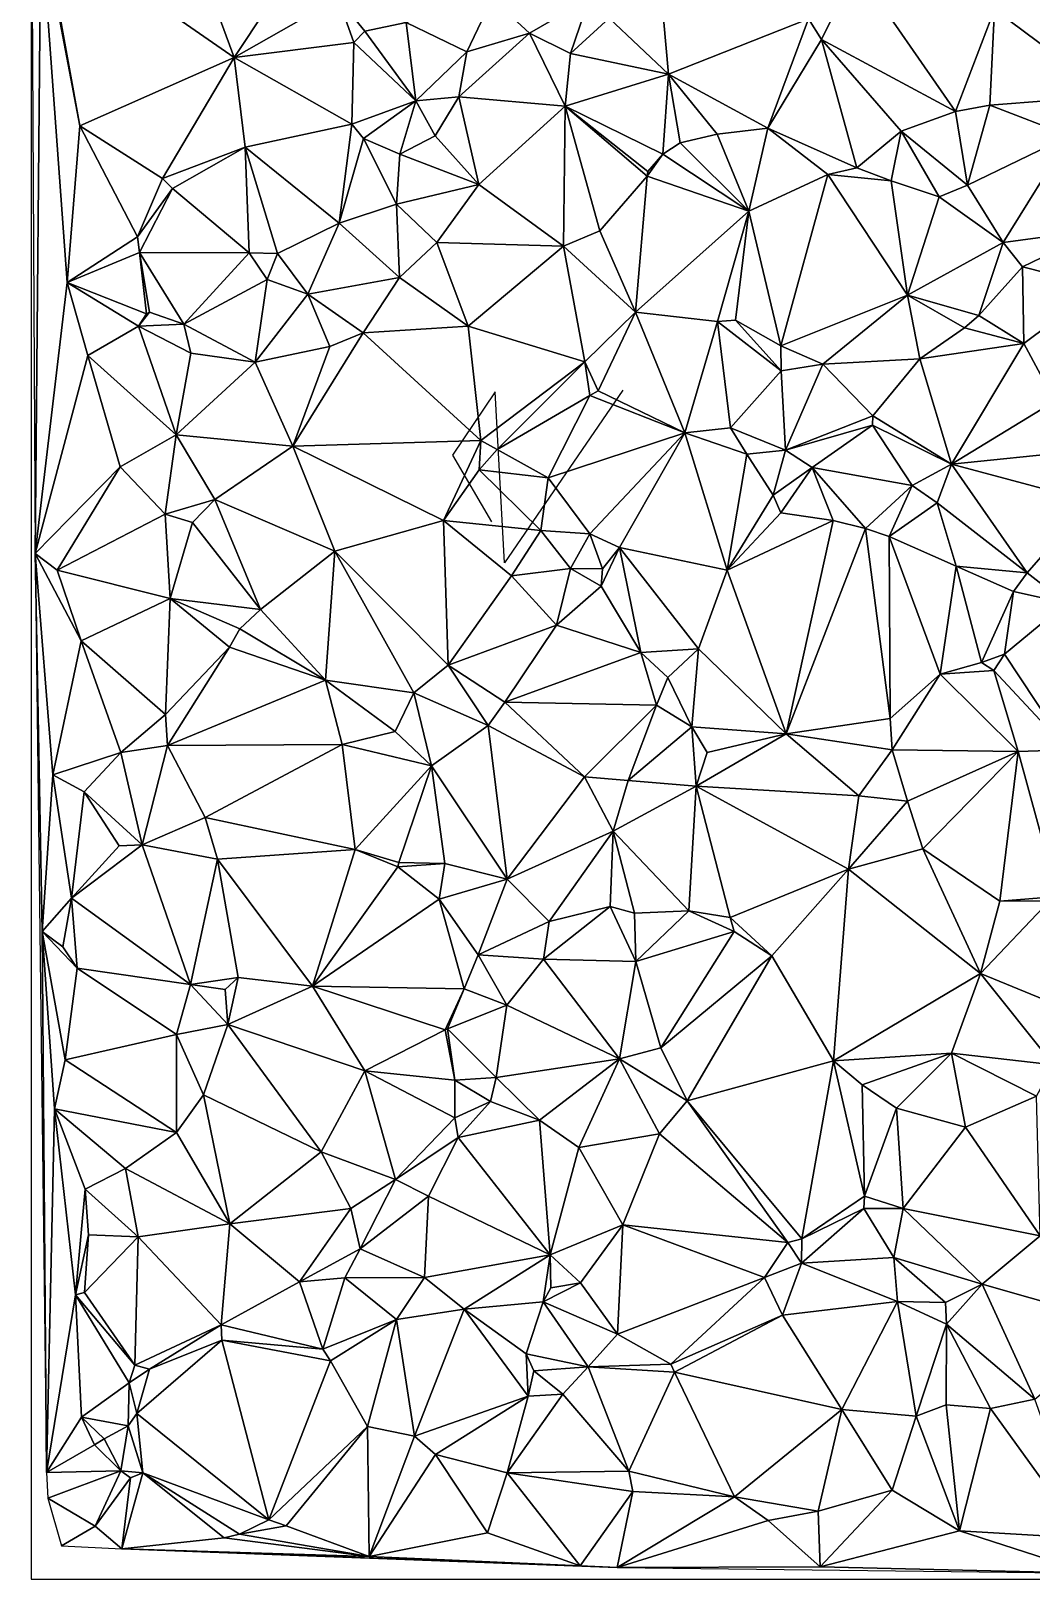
# Model space of a CAD drawing. Header units: metres. Extents: x -15 to 15.3, y -15 to 15.
# Drawn here: x -14.98 to -5.67, y -15 to -0.58 of the extents above; entities that cross this region are included whole.
import ezdxf

# ---------------------------------------------------------------- set-up
doc = ezdxf.new("R2010")
doc.units = ezdxf.units.M
for name, color, linetype in [('CRACKS', 1, 'Continuous'), ('STREET_MESH', 7, 'Continuous'), ('WATER_LINE', 5, 'Continuous')]:
    doc.layers.add(name, color=color, linetype=linetype)

msp = doc.modelspace()

# ---------------------------------------------------------------- linework, layer by layer
at = {"layer": 'CRACKS'}
msp.add_polyline3d([(-9.468, -3.928, 0.1), (-10.571, -5.536, 0.1), (-10.656, -3.943, 0.1), (-11.055, -4.533, 0.1), (-10.692, -5.153, 0.1)], dxfattribs=at)
at = {"layer": 'STREET_MESH'}
for points in [[(-14.887, 0.445), (-14.972, 0.878), (-14.938, -5.45)], [(-13.088, -0.831), (-13.612, 0.595), (-14.863, 0.402)], [(-12.479, 0.089), (-13.612, 0.595), (-13.088, -0.831)], [(-14.642, -2.924), (-14.887, 0.445), (-14.938, -5.45)], [(-14.887, 0.445), (-14.523, -1.467), (-14.863, 0.402)], [(-14.887, 0.445), (-14.642, -2.924), (-14.523, -1.467)], [(-14.523, -1.467), (-13.088, -0.831), (-14.863, 0.402)], [(-12.117, -0.277), (-12.479, 0.089), (-13.088, -0.831)], [(-9.137, 0.055), (-9.595, -0.463), (-9.043, -0.986)], [(-9.137, 0.055), (-9.043, -0.986), (-7.741, -0.471)], [(-4.912, 0.061), (-6.009, -0.382), (-4.928, -1.186)], [(-7.619, -0.663), (-7.293, -0.002), (-7.741, -0.471)], [(-7.619, -0.663), (-6.371, -1.334), (-7.293, -0.002)], [(-6.371, -1.334), (-6.009, -0.382), (-7.293, -0.002)], [(-11.974, -0.691), (-12.117, -0.277), (-13.088, -0.831)], [(-12.117, -0.277), (-11.871, -0.583), (-11.485, -0.505)], [(-11.974, -0.691), (-11.871, -0.583), (-12.117, -0.277)], [(-10.921, -0.776), (-10.684, -0.281), (-11.485, -0.505)], [(-10.684, -0.281), (-10.921, -0.776), (-10.337, -0.602)], [(-9.783, -0.28), (-10.684, -0.281), (-10.337, -0.602)], [(-9.955, -0.791), (-9.783, -0.28), (-10.337, -0.602)], [(-9.595, -0.463), (-9.783, -0.28), (-9.955, -0.791)], [(-6.009, -0.382), (-6.371, -1.334), (-6.051, -1.274)], [(-6.009, -0.382), (-6.051, -1.274), (-4.928, -1.186)], [(-11.871, -0.583), (-11.396, -1.233), (-11.485, -0.505)], [(-11.396, -1.233), (-10.921, -0.776), (-11.485, -0.505)], [(-9.043, -0.986), (-9.595, -0.463), (-9.955, -0.791)], [(-9.043, -0.986), (-8.118, -1.487), (-7.741, -0.471)], [(-8.118, -1.487), (-7.619, -0.663), (-7.741, -0.471)], [(-11.99, -1.449), (-11.974, -0.691), (-13.088, -0.831)], [(-11.99, -1.449), (-11.396, -1.233), (-11.974, -0.691)], [(-11.396, -1.233), (-11.871, -0.583), (-11.974, -0.691)], [(-10.337, -0.602), (-10.921, -0.776), (-10.995, -1.195)], [(-10.004, -1.282), (-10.337, -0.602), (-10.995, -1.195)], [(-10.004, -1.282), (-9.955, -0.791), (-10.337, -0.602)], [(-7.619, -0.663), (-8.118, -1.487), (-7.291, -1.856)], [(-6.878, -1.515), (-7.619, -0.663), (-7.291, -1.856)], [(-6.371, -1.334), (-7.619, -0.663), (-6.878, -1.515)], [(-13.088, -0.831), (-14.523, -1.467), (-13.755, -1.957)], [(-12.983, -1.664), (-13.088, -0.831), (-13.755, -1.957)], [(-12.983, -1.664), (-11.99, -1.449), (-13.088, -0.831)], [(-10.921, -0.776), (-11.396, -1.233), (-10.995, -1.195)], [(-10.004, -1.282), (-9.043, -0.986), (-9.955, -0.791)], [(-10.004, -1.282), (-9.095, -1.729), (-9.043, -0.986)], [(-9.095, -1.729), (-8.935, -1.623), (-9.043, -0.986)], [(-8.591, -1.544), (-8.118, -1.487), (-9.043, -0.986)], [(-8.935, -1.623), (-8.591, -1.544), (-9.043, -0.986)], [(-11.883, -1.585), (-11.396, -1.233), (-11.99, -1.449)], [(-11.396, -1.233), (-11.883, -1.585), (-11.543, -1.73)], [(-11.396, -1.233), (-11.543, -1.73), (-11.214, -1.56)], [(-11.396, -1.233), (-11.214, -1.56), (-10.995, -1.195)], [(-11.214, -1.56), (-10.809, -2.012), (-10.995, -1.195)], [(-10.809, -2.012), (-10.004, -1.282), (-10.995, -1.195)], [(-10.004, -1.282), (-10.809, -2.012), (-10.021, -2.587)], [(-9.684, -2.443), (-10.004, -1.282), (-10.021, -2.587)], [(-9.684, -2.443), (-9.243, -1.934), (-10.004, -1.282)], [(-9.243, -1.934), (-9.236, -1.891), (-10.004, -1.282)], [(-9.236, -1.891), (-9.095, -1.729), (-10.004, -1.282)], [(-6.051, -1.274), (-6.371, -1.334), (-6.259, -2.018)], [(-6.051, -1.274), (-6.259, -2.018), (-5.309, -1.56)], [(-4.928, -1.186), (-6.051, -1.274), (-5.309, -1.56)], [(-6.371, -1.334), (-6.878, -1.515), (-6.259, -2.018)], [(-14.642, -2.924), (-13.987, -2.499), (-14.523, -1.467)], [(-14.523, -1.467), (-13.987, -2.499), (-13.755, -1.957)], [(-12.983, -1.664), (-12.109, -2.373), (-11.99, -1.449)], [(-12.109, -2.373), (-11.883, -1.585), (-11.99, -1.449)], [(-11.883, -1.585), (-12.109, -2.373), (-11.575, -2.195)], [(-11.543, -1.73), (-11.883, -1.585), (-11.575, -2.195)], [(-11.214, -1.56), (-11.543, -1.73), (-10.809, -2.012)], [(-8.935, -1.623), (-8.295, -2.262), (-8.591, -1.544)], [(-8.591, -1.544), (-8.295, -2.262), (-8.118, -1.487)], [(-8.295, -2.262), (-7.56, -1.919), (-8.118, -1.487)], [(-8.118, -1.487), (-7.56, -1.919), (-7.291, -1.856)], [(-6.972, -1.978), (-6.878, -1.515), (-7.291, -1.856)], [(-6.972, -1.978), (-6.524, -2.127), (-6.878, -1.515)], [(-6.878, -1.515), (-6.524, -2.127), (-6.259, -2.018)], [(-6.259, -2.018), (-5.928, -2.553), (-5.309, -1.56)], [(-5.928, -2.553), (-5.028, -2.431), (-5.309, -1.56)], [(-13.661, -2.051), (-12.983, -1.664), (-13.755, -1.957)], [(-12.946, -2.648), (-12.983, -1.664), (-13.661, -2.051)], [(-12.983, -1.664), (-12.946, -2.648), (-12.684, -2.656)], [(-12.109, -2.373), (-12.983, -1.664), (-12.684, -2.656)], [(-8.295, -2.262), (-9.095, -1.729), (-9.243, -1.934)], [(-9.095, -1.729), (-9.236, -1.891), (-9.243, -1.934)], [(-8.935, -1.623), (-9.095, -1.729), (-8.295, -2.262)], [(-11.543, -1.73), (-11.575, -2.195), (-10.809, -2.012)], [(-7.56, -1.919), (-6.972, -1.978), (-7.291, -1.856)], [(-13.987, -2.499), (-13.661, -2.051), (-13.755, -1.957)], [(-11.575, -2.195), (-11.2, -2.551), (-10.809, -2.012)], [(-10.809, -2.012), (-11.2, -2.551), (-10.021, -2.587)], [(-9.684, -2.443), (-9.352, -3.201), (-9.243, -1.934)], [(-9.352, -3.201), (-8.295, -2.262), (-9.243, -1.934)], [(-7.999, -3.515), (-7.56, -1.919), (-8.295, -2.262)], [(-7.56, -1.919), (-7.999, -3.515), (-6.817, -3.043)], [(-7.56, -1.919), (-6.817, -3.043), (-6.972, -1.978)], [(-6.972, -1.978), (-6.817, -3.043), (-6.524, -2.127)], [(-6.524, -2.127), (-5.928, -2.553), (-6.259, -2.018)], [(-13.969, -2.647), (-13.661, -2.051), (-13.987, -2.499)], [(-13.969, -2.647), (-12.946, -2.648), (-13.661, -2.051)], [(-6.817, -3.043), (-5.928, -2.553), (-6.524, -2.127)], [(-12.109, -2.373), (-11.547, -2.877), (-11.575, -2.195)], [(-11.547, -2.877), (-11.2, -2.551), (-11.575, -2.195)], [(-9.352, -3.201), (-8.587, -3.287), (-8.295, -2.262)], [(-8.295, -2.262), (-8.587, -3.287), (-8.419, -3.276)], [(-7.999, -3.515), (-8.295, -2.262), (-8.419, -3.276)], [(-12.4, -3.035), (-12.109, -2.373), (-12.684, -2.656)], [(-12.109, -2.373), (-12.4, -3.035), (-11.547, -2.877)], [(-9.352, -3.201), (-9.684, -2.443), (-10.021, -2.587)], [(-5.028, -2.431), (-5.928, -2.553), (-5.747, -2.779)], [(-5.024, -2.961), (-5.028, -2.431), (-5.747, -2.779)], [(-13.969, -2.647), (-13.987, -2.499), (-14.642, -2.924)], [(-11.2, -2.551), (-11.547, -2.877), (-10.908, -3.333)], [(-10.021, -2.587), (-11.2, -2.551), (-10.908, -3.333)], [(-9.821, -3.665), (-10.021, -2.587), (-10.908, -3.333)], [(-9.821, -3.665), (-9.352, -3.201), (-10.021, -2.587)], [(-6.817, -3.043), (-6.154, -3.231), (-5.928, -2.553)], [(-5.928, -2.553), (-6.154, -3.231), (-5.747, -2.779)], [(-13.904, -3.216), (-13.969, -2.647), (-14.642, -2.924)], [(-13.875, -3.202), (-13.969, -2.647), (-13.904, -3.216)], [(-13.969, -2.647), (-13.875, -3.202), (-13.554, -3.313)], [(-12.946, -2.648), (-13.969, -2.647), (-13.554, -3.313)], [(-12.778, -2.896), (-12.946, -2.648), (-13.554, -3.313)], [(-12.946, -2.648), (-12.778, -2.896), (-12.684, -2.656)], [(-12.778, -2.896), (-12.4, -3.035), (-12.684, -2.656)], [(-12.4, -3.035), (-11.886, -3.393), (-11.547, -2.877)], [(-11.547, -2.877), (-11.886, -3.393), (-10.908, -3.333)], [(-6.154, -3.231), (-5.735, -3.492), (-5.747, -2.779)], [(-5.735, -3.492), (-5.024, -2.961), (-5.747, -2.779)], [(-14.45, -3.606), (-14.642, -2.924), (-14.938, -5.45)], [(-13.977, -3.331), (-14.642, -2.924), (-14.45, -3.606)], [(-13.977, -3.331), (-13.904, -3.216), (-14.642, -2.924)], [(-12.891, -3.666), (-12.778, -2.896), (-13.554, -3.313)], [(-12.4, -3.035), (-12.778, -2.896), (-12.891, -3.666)], [(-5.024, -2.961), (-5.735, -3.492), (-5.447, -4.03)], [(-12.197, -3.521), (-12.4, -3.035), (-12.891, -3.666)], [(-11.886, -3.393), (-12.4, -3.035), (-12.197, -3.521)], [(-7.999, -3.515), (-7.608, -3.686), (-6.817, -3.043)], [(-6.817, -3.043), (-7.608, -3.686), (-6.705, -3.635)], [(-6.817, -3.043), (-6.705, -3.635), (-6.289, -3.348)], [(-6.154, -3.231), (-6.817, -3.043), (-6.289, -3.348)], [(-13.875, -3.202), (-13.977, -3.331), (-13.554, -3.313)], [(-13.977, -3.331), (-13.875, -3.202), (-13.904, -3.216)], [(-13.977, -3.331), (-13.49, -3.583), (-13.554, -3.313)], [(-13.49, -3.583), (-12.891, -3.666), (-13.554, -3.313)], [(-9.698, -3.935), (-9.352, -3.201), (-9.821, -3.665)], [(-9.352, -3.201), (-9.698, -3.935), (-8.891, -4.324)], [(-8.587, -3.287), (-9.352, -3.201), (-8.891, -4.324)], [(-8.465, -4.278), (-8.587, -3.287), (-8.891, -4.324)], [(-8.587, -3.287), (-7.996, -3.749), (-8.419, -3.276)], [(-8.587, -3.287), (-8.465, -4.278), (-7.996, -3.749)], [(-7.996, -3.749), (-7.999, -3.515), (-8.419, -3.276)], [(-5.735, -3.492), (-6.154, -3.231), (-6.289, -3.348)], [(-13.977, -3.331), (-14.45, -3.606), (-13.626, -4.343)], [(-13.49, -3.583), (-13.977, -3.331), (-13.626, -4.343)], [(-10.789, -4.395), (-11.886, -3.393), (-12.542, -4.45)], [(-11.886, -3.393), (-12.197, -3.521), (-12.542, -4.45)], [(-11.886, -3.393), (-10.789, -4.395), (-10.908, -3.333)], [(-10.789, -4.395), (-9.821, -3.665), (-10.908, -3.333)], [(-6.705, -3.635), (-5.735, -3.492), (-6.289, -3.348)], [(-12.891, -3.666), (-13.49, -3.583), (-13.626, -4.343)], [(-12.197, -3.521), (-12.891, -3.666), (-12.542, -4.45)], [(-7.608, -3.686), (-7.999, -3.515), (-7.996, -3.749)], [(-6.408, -4.617), (-5.735, -3.492), (-6.705, -3.635)], [(-5.735, -3.492), (-6.408, -4.617), (-5.447, -4.03)], [(-14.148, -4.642), (-14.45, -3.606), (-14.938, -5.45)], [(-14.45, -3.606), (-14.148, -4.642), (-13.626, -4.343)], [(-12.542, -4.45), (-12.891, -3.666), (-13.626, -4.343)], [(-9.821, -3.665), (-10.789, -4.395), (-10.637, -4.48)], [(-9.777, -3.977), (-9.821, -3.665), (-10.637, -4.48)], [(-9.777, -3.977), (-9.698, -3.935), (-9.821, -3.665)], [(-7.953, -4.486), (-7.608, -3.686), (-7.996, -3.749)], [(-7.953, -4.486), (-7.142, -4.168), (-7.608, -3.686)], [(-7.608, -3.686), (-7.142, -4.168), (-6.705, -3.635)], [(-7.142, -4.168), (-6.408, -4.617), (-6.705, -3.635)], [(-8.465, -4.278), (-7.953, -4.486), (-7.996, -3.749)], [(-10.165, -4.743), (-9.777, -3.977), (-10.637, -4.48)], [(-8.891, -4.324), (-9.777, -3.977), (-10.165, -4.743)], [(-9.698, -3.935), (-9.777, -3.977), (-8.891, -4.324)], [(-5.447, -4.03), (-6.408, -4.617), (-5.257, -4.498)], [(-7.142, -4.168), (-7.953, -4.486), (-7.144, -4.255)], [(-7.142, -4.168), (-7.144, -4.255), (-6.408, -4.617)], [(-9.777, -5.267), (-8.891, -4.324), (-10.165, -4.743)], [(-8.891, -4.324), (-9.777, -5.267), (-9.499, -5.393)], [(-8.496, -5.605), (-8.891, -4.324), (-9.499, -5.393)], [(-8.315, -4.525), (-8.465, -4.278), (-8.891, -4.324)], [(-8.496, -5.605), (-8.315, -4.525), (-8.891, -4.324)], [(-7.953, -4.486), (-8.465, -4.278), (-8.315, -4.525)], [(-7.953, -4.486), (-7.705, -4.648), (-7.144, -4.255)], [(-7.144, -4.255), (-7.705, -4.648), (-6.776, -4.815)], [(-6.408, -4.617), (-7.144, -4.255), (-6.776, -4.815)], [(-14.148, -4.642), (-13.73, -5.081), (-13.626, -4.343)], [(-13.73, -5.081), (-13.266, -4.945), (-13.626, -4.343)], [(-13.266, -4.945), (-12.542, -4.45), (-13.626, -4.343)], [(-12.542, -4.45), (-13.266, -4.945), (-12.149, -5.428)], [(-11.138, -5.14), (-10.789, -4.395), (-12.542, -4.45)], [(-11.138, -5.14), (-12.542, -4.45), (-12.149, -5.428)], [(-11.138, -5.14), (-10.807, -4.671), (-10.789, -4.395)], [(-10.789, -4.395), (-10.807, -4.671), (-10.637, -4.48)], [(-10.807, -4.671), (-10.165, -4.743), (-10.637, -4.48)], [(-8.069, -4.905), (-8.315, -4.525), (-8.496, -5.605)], [(-8.069, -4.905), (-7.953, -4.486), (-8.315, -4.525)], [(-7.705, -4.648), (-7.953, -4.486), (-8.069, -4.905)], [(-6.408, -4.617), (-5.122, -4.961), (-5.257, -4.498)], [(-14.736, -5.603), (-14.148, -4.642), (-14.938, -5.45)], [(-14.148, -4.642), (-14.736, -5.603), (-13.73, -5.081)], [(-10.231, -5.235), (-10.807, -4.671), (-11.138, -5.14)], [(-10.807, -4.671), (-10.231, -5.235), (-10.165, -4.743)], [(-10.231, -5.235), (-9.777, -5.267), (-10.165, -4.743)], [(-7.705, -4.648), (-8.069, -4.905), (-7.997, -5.07)], [(-7.705, -4.648), (-7.997, -5.07), (-7.511, -5.14)], [(-7.21, -5.215), (-7.705, -4.648), (-7.511, -5.14)], [(-7.705, -4.648), (-7.21, -5.215), (-6.776, -4.815)], [(-6.543, -4.978), (-6.408, -4.617), (-6.776, -4.815)], [(-6.408, -4.617), (-6.543, -4.978), (-5.705, -5.63)], [(-5.122, -4.961), (-6.408, -4.617), (-5.705, -5.63)], [(-7.21, -5.215), (-6.988, -5.289), (-6.776, -4.815)], [(-6.988, -5.289), (-6.543, -4.978), (-6.776, -4.815)], [(-13.474, -5.159), (-13.266, -4.945), (-13.73, -5.081)], [(-13.266, -4.945), (-13.474, -5.159), (-12.843, -5.971)], [(-13.266, -4.945), (-12.843, -5.971), (-12.149, -5.428)], [(-8.069, -4.905), (-8.496, -5.605), (-7.997, -5.07)], [(-6.365, -5.566), (-6.543, -4.978), (-6.988, -5.289)], [(-6.543, -4.978), (-6.365, -5.566), (-5.705, -5.63)], [(-5.122, -4.961), (-5.705, -5.63), (-5.34, -5.91)], [(-14.736, -5.603), (-13.684, -5.867), (-13.73, -5.081)], [(-13.684, -5.867), (-13.474, -5.159), (-13.73, -5.081)], [(-13.474, -5.159), (-13.684, -5.867), (-12.843, -5.971)], [(-11.096, -6.488), (-11.138, -5.14), (-12.149, -5.428)], [(-11.096, -6.488), (-10.506, -5.657), (-11.138, -5.14)], [(-10.506, -5.657), (-10.231, -5.235), (-11.138, -5.14)], [(-7.997, -5.07), (-8.496, -5.605), (-7.511, -5.14)], [(-7.511, -5.14), (-8.496, -5.605), (-7.948, -7.128)], [(-7.21, -5.215), (-7.511, -5.14), (-7.948, -7.128)], [(-10.231, -5.235), (-10.506, -5.657), (-9.957, -5.589)], [(-10.231, -5.235), (-9.957, -5.589), (-9.777, -5.267)], [(-9.957, -5.589), (-9.659, -5.59), (-9.777, -5.267)], [(-9.777, -5.267), (-9.659, -5.59), (-9.499, -5.393)], [(-6.979, -6.986), (-7.21, -5.215), (-7.948, -7.128)], [(-6.988, -5.289), (-7.21, -5.215), (-6.979, -6.986)], [(-6.988, -5.289), (-6.979, -6.986), (-6.513, -6.572)], [(-6.365, -5.566), (-6.988, -5.289), (-6.513, -6.572)], [(-14.834, -14.008), (-14.874, -8.969), (-14.938, -5.45)], [(-14.874, -8.969), (-14.774, -7.509), (-14.938, -5.45)], [(-14.774, -7.509), (-14.512, -6.263), (-14.938, -5.45)], [(-14.512, -6.263), (-14.736, -5.603), (-14.938, -5.45)], [(-12.843, -5.971), (-12.237, -6.628), (-12.149, -5.428)], [(-12.237, -6.628), (-11.413, -6.745), (-12.149, -5.428)], [(-11.413, -6.745), (-11.096, -6.488), (-12.149, -5.428)], [(-9.669, -5.754), (-9.302, -6.372), (-9.499, -5.393)], [(-9.659, -5.59), (-9.669, -5.754), (-9.499, -5.393)], [(-8.763, -6.337), (-8.496, -5.605), (-9.499, -5.393)], [(-9.302, -6.372), (-8.763, -6.337), (-9.499, -5.393)], [(-13.684, -5.867), (-14.736, -5.603), (-14.512, -6.263)], [(-9.957, -5.589), (-10.506, -5.657), (-10.086, -6.116)], [(-9.669, -5.754), (-9.957, -5.589), (-10.086, -6.116)], [(-9.659, -5.59), (-9.957, -5.589), (-9.669, -5.754)], [(-8.496, -5.605), (-8.763, -6.337), (-7.948, -7.128)], [(-6.13, -6.464), (-6.365, -5.566), (-6.513, -6.572)], [(-6.365, -5.566), (-5.833, -5.802), (-5.705, -5.63)], [(-5.833, -5.802), (-6.365, -5.566), (-6.13, -6.464)], [(-10.506, -5.657), (-11.096, -6.488), (-10.086, -6.116)], [(-9.302, -6.372), (-9.669, -5.754), (-10.086, -6.116)], [(-5.705, -5.63), (-5.833, -5.802), (-5.34, -5.91)], [(-13.727, -6.948), (-13.684, -5.867), (-14.512, -6.263)], [(-13.684, -5.867), (-13.727, -6.948), (-13.129, -6.321)], [(-13.035, -6.149), (-13.684, -5.867), (-13.129, -6.321)], [(-13.684, -5.867), (-13.035, -6.149), (-12.843, -5.971)], [(-5.833, -5.802), (-6.13, -6.464), (-5.914, -6.387)], [(-5.34, -5.91), (-5.833, -5.802), (-5.914, -6.387)], [(-5.327, -7.277), (-5.34, -5.91), (-5.914, -6.387)], [(-13.035, -6.149), (-12.237, -6.628), (-12.843, -5.971)], [(-12.237, -6.628), (-13.035, -6.149), (-13.129, -6.321)], [(-11.096, -6.488), (-10.566, -6.834), (-10.086, -6.116)], [(-10.566, -6.834), (-9.302, -6.372), (-10.086, -6.116)], [(-14.142, -7.302), (-14.512, -6.263), (-14.774, -7.509)], [(-14.142, -7.302), (-13.727, -6.948), (-14.512, -6.263)], [(-13.727, -6.948), (-13.708, -7.238), (-13.129, -6.321)], [(-13.708, -7.238), (-12.237, -6.628), (-13.129, -6.321)], [(-9.302, -6.372), (-9.049, -6.603), (-8.763, -6.337)], [(-9.049, -6.603), (-8.825, -7.064), (-8.763, -6.337)], [(-8.763, -6.337), (-8.825, -7.064), (-7.948, -7.128)], [(-10.566, -6.834), (-9.154, -6.861), (-9.302, -6.372)], [(-9.154, -6.861), (-9.049, -6.603), (-9.302, -6.372)], [(-6.015, -6.538), (-6.13, -6.464), (-6.513, -6.572)], [(-6.13, -6.464), (-6.015, -6.538), (-5.914, -6.387)], [(-6.015, -6.538), (-5.327, -7.277), (-5.914, -6.387)], [(-12.081, -7.228), (-12.237, -6.628), (-13.708, -7.238)], [(-11.588, -7.107), (-12.237, -6.628), (-12.081, -7.228)], [(-11.588, -7.107), (-11.413, -6.745), (-12.237, -6.628)], [(-10.721, -7.051), (-11.096, -6.488), (-11.413, -6.745)], [(-10.721, -7.051), (-10.566, -6.834), (-11.096, -6.488)], [(-8.825, -7.064), (-9.049, -6.603), (-9.154, -6.861)], [(-6.979, -6.986), (-6.962, -7.277), (-6.513, -6.572)], [(-6.962, -7.277), (-5.787, -7.293), (-6.513, -6.572)], [(-5.787, -7.293), (-6.015, -6.538), (-6.513, -6.572)], [(-6.015, -6.538), (-5.787, -7.293), (-5.327, -7.277)], [(-11.588, -7.107), (-11.25, -7.427), (-11.413, -6.745)], [(-11.25, -7.427), (-10.721, -7.051), (-11.413, -6.745)], [(-10.566, -6.834), (-10.721, -7.051), (-9.824, -7.53)], [(-9.154, -6.861), (-10.566, -6.834), (-9.824, -7.53)], [(-9.418, -7.563), (-9.154, -6.861), (-9.824, -7.53)], [(-9.418, -7.563), (-8.825, -7.064), (-9.154, -6.861)], [(-13.727, -6.948), (-14.142, -7.302), (-13.708, -7.238)], [(-10.721, -7.051), (-11.25, -7.427), (-10.545, -8.482)], [(-10.721, -7.051), (-10.545, -8.482), (-9.824, -7.53)], [(-8.786, -7.614), (-8.825, -7.064), (-9.418, -7.563)], [(-8.825, -7.064), (-8.786, -7.614), (-8.683, -7.302)], [(-8.825, -7.064), (-8.683, -7.302), (-7.948, -7.128)], [(-6.962, -7.277), (-6.979, -6.986), (-7.948, -7.128)], [(-11.25, -7.427), (-11.588, -7.107), (-12.081, -7.228)], [(-8.683, -7.302), (-8.786, -7.614), (-7.948, -7.128)], [(-8.786, -7.614), (-7.273, -7.705), (-7.948, -7.128)], [(-7.273, -7.705), (-6.962, -7.277), (-7.948, -7.128)], [(-14.484, -7.669), (-14.142, -7.302), (-14.774, -7.509)], [(-14.142, -7.302), (-14.484, -7.669), (-13.943, -8.163)], [(-13.708, -7.238), (-14.142, -7.302), (-13.943, -8.163)], [(-13.358, -7.908), (-13.708, -7.238), (-13.943, -8.163)], [(-13.358, -7.908), (-12.081, -7.228), (-13.708, -7.238)], [(-13.358, -7.908), (-11.961, -8.206), (-12.081, -7.228)], [(-11.961, -8.206), (-11.25, -7.427), (-12.081, -7.228)], [(-6.819, -7.755), (-6.962, -7.277), (-7.273, -7.705)], [(-6.962, -7.277), (-6.819, -7.755), (-5.787, -7.293)], [(-5.787, -7.293), (-6.819, -7.755), (-6.675, -8.2)], [(-5.96, -8.685), (-5.787, -7.293), (-6.675, -8.2)], [(-5.787, -7.293), (-5.96, -8.685), (-5.418, -8.643)], [(-5.327, -7.277), (-5.787, -7.293), (-5.418, -8.643)], [(-11.25, -7.427), (-11.961, -8.206), (-11.553, -8.326)], [(-11.124, -8.336), (-11.25, -7.427), (-11.553, -8.326)], [(-11.25, -7.427), (-11.124, -8.336), (-10.545, -8.482)], [(-14.602, -8.659), (-14.774, -7.509), (-14.874, -8.969)], [(-14.602, -8.659), (-14.484, -7.669), (-14.774, -7.509)], [(-10.545, -8.482), (-9.557, -8.034), (-9.824, -7.53)], [(-9.557, -8.034), (-9.418, -7.563), (-9.824, -7.53)], [(-9.557, -8.034), (-8.786, -7.614), (-9.418, -7.563)], [(-9.557, -8.034), (-8.855, -8.775), (-8.786, -7.614)], [(-8.786, -7.614), (-8.855, -8.775), (-8.468, -8.839)], [(-8.786, -7.614), (-8.468, -8.839), (-7.369, -8.387)], [(-7.273, -7.705), (-8.786, -7.614), (-7.369, -8.387)], [(-14.484, -7.669), (-14.602, -8.659), (-14.158, -8.17)], [(-14.484, -7.669), (-14.158, -8.17), (-13.943, -8.163)], [(-6.819, -7.755), (-7.273, -7.705), (-7.369, -8.387)], [(-6.819, -7.755), (-7.369, -8.387), (-6.675, -8.2)], [(-13.242, -8.295), (-13.358, -7.908), (-13.943, -8.163)], [(-13.242, -8.295), (-11.961, -8.206), (-13.358, -7.908)], [(-9.557, -8.034), (-10.545, -8.482), (-10.153, -8.877)], [(-9.587, -8.737), (-9.557, -8.034), (-10.153, -8.877)], [(-9.36, -8.799), (-9.557, -8.034), (-9.587, -8.737)], [(-9.36, -8.799), (-8.855, -8.775), (-9.557, -8.034)], [(-14.158, -8.17), (-14.602, -8.659), (-13.943, -8.163)], [(-14.602, -8.659), (-13.492, -9.464), (-13.943, -8.163)], [(-13.492, -9.464), (-13.242, -8.295), (-13.943, -8.163)], [(-13.242, -8.295), (-12.359, -9.477), (-11.961, -8.206)], [(-12.359, -9.477), (-11.562, -8.368), (-11.961, -8.206)], [(-11.961, -8.206), (-11.562, -8.368), (-11.553, -8.326)], [(-6.675, -8.2), (-7.369, -8.387), (-6.139, -9.36)], [(-5.96, -8.685), (-6.675, -8.2), (-6.139, -9.36)], [(-13.048, -9.398), (-13.242, -8.295), (-13.492, -9.464)], [(-13.048, -9.398), (-12.359, -9.477), (-13.242, -8.295)], [(-11.562, -8.368), (-11.124, -8.336), (-11.553, -8.326)], [(-11.179, -8.667), (-11.124, -8.336), (-11.562, -8.368)], [(-11.124, -8.336), (-11.179, -8.667), (-10.545, -8.482)], [(-12.359, -9.477), (-11.179, -8.667), (-11.562, -8.368)], [(-10.545, -8.482), (-11.179, -8.667), (-10.814, -9.187)], [(-10.545, -8.482), (-10.814, -9.187), (-10.153, -8.877)], [(-7.369, -8.387), (-8.468, -8.839), (-8.08, -9.195)], [(-7.508, -10.173), (-7.369, -8.387), (-8.08, -9.195)], [(-7.369, -8.387), (-7.508, -10.173), (-6.139, -9.36)], [(-5.96, -8.685), (-5.495, -8.682), (-5.418, -8.643)], [(-14.683, -9.112), (-14.602, -8.659), (-14.874, -8.969)], [(-14.602, -8.659), (-14.683, -9.112), (-14.548, -9.311)], [(-13.492, -9.464), (-14.602, -8.659), (-14.548, -9.311)], [(-11.179, -8.667), (-12.359, -9.477), (-10.946, -9.504)], [(-11.179, -8.667), (-10.946, -9.504), (-10.814, -9.187)], [(-9.587, -8.737), (-10.208, -9.226), (-9.347, -9.249)], [(-10.208, -9.226), (-9.587, -8.737), (-10.153, -8.877)], [(-9.36, -8.799), (-9.587, -8.737), (-9.347, -9.249)], [(-8.855, -8.775), (-9.36, -8.799), (-9.347, -9.249)], [(-8.432, -8.969), (-8.855, -8.775), (-9.347, -9.249)], [(-8.855, -8.775), (-8.432, -8.969), (-8.468, -8.839)], [(-5.495, -8.682), (-5.96, -8.685), (-6.139, -9.36)], [(-5.132, -9.774), (-5.495, -8.682), (-6.139, -9.36)], [(-10.814, -9.187), (-10.208, -9.226), (-10.153, -8.877)], [(-8.468, -8.839), (-8.432, -8.969), (-8.08, -9.195)], [(-14.66, -10.164), (-14.548, -9.311), (-14.874, -8.969)], [(-14.759, -10.621), (-14.874, -8.969), (-14.834, -14.008)], [(-14.759, -10.621), (-14.66, -10.164), (-14.874, -8.969)], [(-14.548, -9.311), (-14.683, -9.112), (-14.874, -8.969)], [(-9.114, -10.052), (-8.432, -8.969), (-9.347, -9.249)], [(-8.432, -8.969), (-9.114, -10.052), (-8.08, -9.195)], [(-10.946, -9.504), (-10.549, -9.656), (-10.814, -9.187)], [(-10.549, -9.656), (-10.208, -9.226), (-10.814, -9.187)], [(-10.208, -9.226), (-10.549, -9.656), (-9.501, -10.156)], [(-10.208, -9.226), (-9.501, -10.156), (-9.347, -9.249)], [(-9.114, -10.052), (-8.87, -10.545), (-8.08, -9.195)], [(-8.87, -10.545), (-7.508, -10.173), (-8.08, -9.195)], [(-13.623, -9.929), (-14.548, -9.311), (-14.66, -10.164)], [(-13.623, -9.929), (-13.492, -9.464), (-14.548, -9.311)], [(-9.501, -10.156), (-9.114, -10.052), (-9.347, -9.249)], [(-7.508, -10.173), (-6.408, -10.102), (-6.139, -9.36)], [(-6.408, -10.102), (-5.46, -10.212), (-6.139, -9.36)], [(-5.46, -10.212), (-5.132, -9.774), (-6.139, -9.36)], [(-13.147, -9.835), (-13.492, -9.464), (-13.623, -9.929)], [(-13.172, -9.51), (-13.048, -9.398), (-13.492, -9.464)], [(-13.147, -9.835), (-13.172, -9.51), (-13.492, -9.464)], [(-13.147, -9.835), (-13.048, -9.398), (-13.172, -9.51)], [(-12.359, -9.477), (-13.048, -9.398), (-13.147, -9.835)], [(-12.359, -9.477), (-13.147, -9.835), (-11.87, -10.268)], [(-11.123, -9.886), (-12.359, -9.477), (-11.87, -10.268)], [(-10.946, -9.504), (-12.359, -9.477), (-11.123, -9.886)], [(-10.946, -9.504), (-11.123, -9.886), (-11.101, -9.875)], [(-10.549, -9.656), (-10.946, -9.504), (-11.101, -9.875)], [(-10.647, -10.328), (-10.549, -9.656), (-11.101, -9.875)], [(-10.549, -9.656), (-10.647, -10.328), (-9.501, -10.156)], [(-13.622, -10.842), (-13.623, -9.929), (-14.66, -10.164)], [(-13.147, -9.835), (-13.623, -9.929), (-13.371, -10.489)], [(-13.623, -9.929), (-13.622, -10.842), (-13.371, -10.489)], [(-13.147, -9.835), (-13.371, -10.489), (-12.276, -11.022)], [(-11.87, -10.268), (-13.147, -9.835), (-12.276, -11.022)], [(-11.031, -10.353), (-11.123, -9.886), (-11.87, -10.268)], [(-11.123, -9.886), (-11.031, -10.353), (-11.101, -9.875)], [(-11.031, -10.353), (-10.647, -10.328), (-11.101, -9.875)], [(-8.87, -10.545), (-9.114, -10.052), (-9.501, -10.156)], [(-14.759, -10.621), (-13.622, -10.842), (-14.66, -10.164)], [(-10.647, -10.328), (-10.244, -10.726), (-9.501, -10.156)], [(-10.244, -10.726), (-9.879, -10.981), (-9.501, -10.156)], [(-9.879, -10.981), (-9.128, -10.852), (-9.501, -10.156)], [(-9.128, -10.852), (-8.87, -10.545), (-9.501, -10.156)], [(-8.87, -10.545), (-7.801, -11.83), (-7.508, -10.173)], [(-7.801, -11.83), (-7.218, -11.434), (-7.508, -10.173)], [(-7.508, -10.173), (-7.24, -10.398), (-6.408, -10.102)], [(-7.218, -11.434), (-7.24, -10.398), (-7.508, -10.173)], [(-7.24, -10.398), (-6.92, -10.613), (-6.408, -10.102)], [(-6.408, -10.102), (-6.92, -10.613), (-6.278, -10.79)], [(-5.617, -10.502), (-6.408, -10.102), (-6.278, -10.79)], [(-5.617, -10.502), (-5.46, -10.212), (-6.408, -10.102)], [(-11.585, -11.277), (-11.87, -10.268), (-12.276, -11.022)], [(-11.034, -10.704), (-11.031, -10.353), (-11.87, -10.268)], [(-11.585, -11.277), (-11.034, -10.704), (-11.87, -10.268)], [(-11.034, -10.704), (-10.7, -10.551), (-11.031, -10.353)], [(-11.031, -10.353), (-10.7, -10.551), (-10.647, -10.328)], [(-10.7, -10.551), (-10.244, -10.726), (-10.647, -10.328)], [(-13.622, -10.842), (-13.126, -11.69), (-13.371, -10.489)], [(-13.371, -10.489), (-13.126, -11.69), (-12.276, -11.022)], [(-7.24, -10.398), (-7.218, -11.434), (-6.92, -10.613)], [(-5.584, -11.803), (-5.617, -10.502), (-6.278, -10.79)], [(-14.759, -10.621), (-14.834, -14.008), (-14.565, -12.353)], [(-14.473, -11.37), (-14.759, -10.621), (-14.565, -12.353)], [(-14.097, -11.177), (-14.759, -10.621), (-14.473, -11.37)], [(-14.097, -11.177), (-13.622, -10.842), (-14.759, -10.621)], [(-10.7, -10.551), (-11.034, -10.704), (-11, -10.888)], [(-10.244, -10.726), (-10.7, -10.551), (-11, -10.888)], [(-7.931, -11.864), (-8.87, -10.545), (-9.128, -10.852)], [(-8.87, -10.545), (-7.931, -11.864), (-7.801, -11.83)], [(-7.218, -11.434), (-6.86, -11.55), (-6.92, -10.613)], [(-6.92, -10.613), (-6.86, -11.55), (-6.278, -10.79)], [(-11.034, -10.704), (-11.585, -11.277), (-11, -10.888)], [(-10.145, -11.98), (-10.244, -10.726), (-11, -10.888)], [(-10.244, -10.726), (-10.145, -11.98), (-9.879, -10.981)], [(-6.86, -11.55), (-5.584, -11.803), (-6.278, -10.79)], [(-13.126, -11.69), (-13.622, -10.842), (-14.097, -11.177)], [(-11.585, -11.277), (-11.277, -11.435), (-11, -10.888)], [(-11.277, -11.435), (-10.145, -11.98), (-11, -10.888)], [(-9.47, -11.702), (-9.128, -10.852), (-9.879, -10.981)], [(-7.931, -11.864), (-9.128, -10.852), (-9.47, -11.702)], [(-13.126, -11.69), (-12.002, -11.549), (-12.276, -11.022)], [(-12.002, -11.549), (-11.585, -11.277), (-12.276, -11.022)], [(-10.145, -11.98), (-9.47, -11.702), (-9.879, -10.981)], [(-13.979, -11.812), (-14.097, -11.177), (-14.473, -11.37)], [(-13.126, -11.69), (-14.097, -11.177), (-13.979, -11.812)], [(-14.444, -11.794), (-14.473, -11.37), (-14.565, -12.353)], [(-14.444, -11.794), (-13.979, -11.812), (-14.473, -11.37)], [(-12.002, -11.549), (-11.914, -11.923), (-11.585, -11.277)], [(-11.585, -11.277), (-11.914, -11.923), (-11.277, -11.435)], [(-11.914, -11.923), (-11.314, -12.192), (-11.277, -11.435)], [(-11.314, -12.192), (-10.145, -11.98), (-11.277, -11.435)], [(-7.224, -11.547), (-7.218, -11.434), (-7.801, -11.83)], [(-7.218, -11.434), (-7.224, -11.547), (-6.86, -11.55)], [(-12.48, -12.23), (-12.002, -11.549), (-13.126, -11.69)], [(-11.914, -11.923), (-12.002, -11.549), (-12.48, -12.23)], [(-7.224, -11.547), (-7.804, -12.057), (-6.946, -12.005)], [(-7.224, -11.547), (-7.801, -11.83), (-7.804, -12.057)], [(-6.86, -11.55), (-7.224, -11.547), (-6.946, -12.005)], [(-6.123, -12.253), (-6.86, -11.55), (-6.946, -12.005)], [(-6.86, -11.55), (-6.123, -12.253), (-5.584, -11.803)], [(-14.479, -12.33), (-14.444, -11.794), (-14.565, -12.353)], [(-13.979, -11.812), (-14.444, -11.794), (-14.479, -12.33)], [(-14.012, -13.008), (-13.979, -11.812), (-14.479, -12.33)], [(-14.012, -13.008), (-13.208, -12.632), (-13.979, -11.812)], [(-13.208, -12.632), (-13.126, -11.69), (-13.979, -11.812)], [(-13.208, -12.632), (-12.48, -12.23), (-13.126, -11.69)], [(-10.145, -11.98), (-9.863, -12.24), (-9.47, -11.702)], [(-9.47, -11.702), (-9.863, -12.24), (-9.518, -12.719)], [(-8.151, -12.19), (-9.47, -11.702), (-9.518, -12.719)], [(-8.151, -12.19), (-7.931, -11.864), (-9.47, -11.702)], [(-6.123, -12.253), (-4.806, -12.63), (-5.584, -11.803)], [(-11.914, -11.923), (-12.48, -12.23), (-12.055, -12.195)], [(-11.314, -12.192), (-11.914, -11.923), (-12.055, -12.195)], [(-7.931, -11.864), (-8.151, -12.19), (-7.804, -12.057)], [(-7.801, -11.83), (-7.931, -11.864), (-7.804, -12.057)], [(-11.314, -12.192), (-10.946, -12.487), (-10.145, -11.98)], [(-10.946, -12.487), (-10.21, -12.419), (-10.145, -11.98)], [(-10.145, -11.98), (-10.21, -12.419), (-10.138, -12.287)], [(-9.863, -12.24), (-10.145, -11.98), (-10.138, -12.287)], [(-8.151, -12.19), (-7.982, -12.542), (-7.804, -12.057)], [(-7.982, -12.542), (-6.913, -12.414), (-7.804, -12.057)], [(-7.804, -12.057), (-6.913, -12.414), (-6.946, -12.005)], [(-6.913, -12.414), (-6.466, -12.423), (-6.946, -12.005)], [(-6.466, -12.423), (-6.123, -12.253), (-6.946, -12.005)], [(-13.208, -12.632), (-12.261, -12.858), (-12.48, -12.23)], [(-12.48, -12.23), (-12.261, -12.858), (-12.055, -12.195)], [(-12.261, -12.858), (-11.575, -12.581), (-12.055, -12.195)], [(-11.575, -12.581), (-11.314, -12.192), (-12.055, -12.195)], [(-10.946, -12.487), (-11.314, -12.192), (-11.575, -12.581)], [(-10.21, -12.419), (-9.863, -12.24), (-10.138, -12.287)], [(-9.863, -12.24), (-10.21, -12.419), (-9.518, -12.719)], [(-9.022, -12.999), (-8.151, -12.19), (-9.518, -12.719)], [(-9.022, -12.999), (-7.982, -12.542), (-8.151, -12.19)], [(-6.123, -12.253), (-6.466, -12.423), (-6.455, -12.626)], [(-6.123, -12.253), (-6.455, -12.626), (-5.632, -13.323)], [(-4.806, -12.63), (-6.123, -12.253), (-5.632, -13.323)], [(-14.834, -14.008), (-14.509, -13.493), (-14.565, -12.353)], [(-14.012, -13.008), (-14.479, -12.33), (-14.565, -12.353)], [(-14.509, -13.493), (-14.064, -13.173), (-14.565, -12.353)], [(-14.064, -13.173), (-14.012, -13.008), (-14.565, -12.353)], [(-10.946, -12.487), (-11.575, -12.581), (-11.408, -13.668)], [(-10.35, -13.297), (-10.946, -12.487), (-11.408, -13.668)], [(-10.367, -12.901), (-10.21, -12.419), (-10.946, -12.487)], [(-10.367, -12.901), (-10.946, -12.487), (-10.35, -13.297)], [(-10.21, -12.419), (-10.367, -12.901), (-9.79, -13.022)], [(-9.518, -12.719), (-10.21, -12.419), (-9.79, -13.022)], [(-7.982, -12.542), (-9.022, -12.999), (-8.986, -13.073)], [(-7.43, -13.419), (-7.982, -12.542), (-8.986, -13.073)], [(-7.982, -12.542), (-7.43, -13.419), (-6.913, -12.414)], [(-6.913, -12.414), (-7.43, -13.419), (-6.738, -13.483)], [(-6.455, -12.626), (-6.913, -12.414), (-6.738, -13.483)], [(-6.455, -12.626), (-6.466, -12.423), (-6.913, -12.414)], [(-13.876, -13.044), (-13.208, -12.632), (-14.012, -13.008)], [(-13.208, -12.632), (-13.876, -13.044), (-13.203, -12.775)], [(-12.261, -12.858), (-13.208, -12.632), (-13.203, -12.775)], [(-12.261, -12.858), (-12.191, -12.968), (-11.575, -12.581)], [(-11.575, -12.581), (-12.191, -12.968), (-11.845, -13.579)], [(-11.408, -13.668), (-11.575, -12.581), (-11.845, -13.579)], [(-6.46, -13.376), (-6.455, -12.626), (-6.738, -13.483)], [(-6.045, -13.411), (-6.455, -12.626), (-6.46, -13.376)], [(-6.455, -12.626), (-6.045, -13.411), (-5.632, -13.323)], [(-12.763, -14.449), (-13.203, -12.775), (-13.992, -13.457)], [(-13.203, -12.775), (-13.876, -13.044), (-13.992, -13.457)], [(-12.191, -12.968), (-13.203, -12.775), (-12.763, -14.449)], [(-12.191, -12.968), (-12.261, -12.858), (-13.203, -12.775)], [(-9.022, -12.999), (-9.518, -12.719), (-9.79, -13.022)], [(-11.845, -13.579), (-12.191, -12.968), (-12.763, -14.449)], [(-10.297, -13.061), (-10.367, -12.901), (-10.35, -13.297)], [(-10.367, -12.901), (-10.297, -13.061), (-9.79, -13.022)], [(-14.064, -13.173), (-13.876, -13.044), (-14.012, -13.008)], [(-13.876, -13.044), (-14.064, -13.173), (-13.992, -13.457)], [(-10.297, -13.061), (-10.35, -13.297), (-10.027, -13.278)], [(-10.297, -13.061), (-10.027, -13.278), (-9.79, -13.022)], [(-10.027, -13.278), (-9.413, -13.994), (-9.79, -13.022)], [(-8.986, -13.073), (-9.022, -12.999), (-9.79, -13.022)], [(-9.413, -13.994), (-8.986, -13.073), (-9.79, -13.022)], [(-8.429, -14.234), (-8.986, -13.073), (-9.413, -13.994)], [(-8.429, -14.234), (-7.43, -13.419), (-8.986, -13.073)], [(-14.074, -13.574), (-14.064, -13.173), (-14.509, -13.493)], [(-14.064, -13.173), (-14.074, -13.574), (-13.992, -13.457)], [(-10.35, -13.297), (-11.408, -13.668), (-11.211, -13.838)], [(-10.35, -13.297), (-11.211, -13.838), (-10.544, -14.011)], [(-9.413, -13.994), (-10.027, -13.278), (-10.544, -14.011)], [(-10.027, -13.278), (-10.35, -13.297), (-10.544, -14.011)], [(-6.46, -13.376), (-6.738, -13.483), (-6.335, -14.55)], [(-6.045, -13.411), (-6.46, -13.376), (-6.335, -14.55)], [(-5.632, -13.323), (-6.045, -13.411), (-5.175, -14.62)], [(-14.388, -13.75), (-14.509, -13.493), (-14.834, -14.008)], [(-14.388, -13.75), (-14.298, -13.695), (-14.509, -13.493)], [(-14.298, -13.695), (-14.074, -13.574), (-14.509, -13.493)], [(-13.992, -13.457), (-14.074, -13.574), (-13.938, -14.011)], [(-12.763, -14.449), (-13.992, -13.457), (-13.938, -14.011)], [(-7.43, -13.419), (-8.429, -14.234), (-7.651, -14.366)], [(-6.962, -14.173), (-7.43, -13.419), (-7.651, -14.366)], [(-7.43, -13.419), (-6.962, -14.173), (-6.738, -13.483)], [(-6.738, -13.483), (-6.962, -14.173), (-6.335, -14.55)], [(-5.175, -14.62), (-6.045, -13.411), (-6.335, -14.55)], [(-14.141, -13.992), (-14.298, -13.695), (-14.388, -13.75)], [(-14.141, -13.992), (-14.074, -13.574), (-14.298, -13.695)], [(-14.074, -13.574), (-14.141, -13.992), (-13.938, -14.011)], [(-11.845, -13.579), (-12.763, -14.449), (-12.603, -14.505)], [(-11.829, -14.788), (-11.845, -13.579), (-12.603, -14.505)], [(-11.408, -13.668), (-11.845, -13.579), (-11.829, -14.788)], [(-11.211, -13.838), (-11.408, -13.668), (-11.829, -14.788)], [(-14.141, -13.992), (-14.388, -13.75), (-14.834, -14.008)], [(-10.728, -14.568), (-11.211, -13.838), (-11.829, -14.788)], [(-11.211, -13.838), (-10.728, -14.568), (-10.544, -14.011)], [(-14.82, -14.247), (-14.141, -13.992), (-14.834, -14.008)], [(-14.38, -14.506), (-14.141, -13.992), (-14.82, -14.247)], [(-14.052, -14.057), (-14.141, -13.992), (-14.38, -14.506)], [(-14.133, -14.719), (-14.052, -14.057), (-14.38, -14.506)], [(-14.141, -13.992), (-14.052, -14.057), (-13.938, -14.011)], [(-14.052, -14.057), (-14.133, -14.719), (-13.938, -14.011)], [(-14.133, -14.719), (-13.179, -14.616), (-13.938, -14.011)], [(-13.038, -14.58), (-12.763, -14.449), (-13.938, -14.011)], [(-13.179, -14.616), (-13.038, -14.58), (-13.938, -14.011)], [(-10.728, -14.568), (-9.867, -14.877), (-10.544, -14.011)], [(-9.375, -14.184), (-9.413, -13.994), (-10.544, -14.011)], [(-9.867, -14.877), (-9.375, -14.184), (-10.544, -14.011)], [(-9.375, -14.184), (-8.429, -14.234), (-9.413, -13.994)], [(-14.38, -14.506), (-14.82, -14.247), (-14.695, -14.69)], [(-9.375, -14.184), (-9.867, -14.877), (-9.52, -14.893)], [(-8.429, -14.234), (-9.375, -14.184), (-9.52, -14.893)], [(-8.116, -14.453), (-8.429, -14.234), (-9.52, -14.893)], [(-8.429, -14.234), (-8.116, -14.453), (-7.651, -14.366)], [(-7.633, -14.885), (-6.962, -14.173), (-7.651, -14.366)], [(-6.962, -14.173), (-7.633, -14.885), (-6.335, -14.55)], [(-8.116, -14.453), (-7.633, -14.885), (-7.651, -14.366)], [(-14.133, -14.719), (-14.38, -14.506), (-14.695, -14.69)], [(-12.763, -14.449), (-13.038, -14.58), (-12.603, -14.505)], [(-13.038, -14.58), (-11.829, -14.788), (-12.603, -14.505)], [(-7.633, -14.885), (-8.116, -14.453), (-9.52, -14.893)], [(-6.335, -14.55), (-7.633, -14.885), (-5.116, -14.944)], [(-5.175, -14.62), (-6.335, -14.55), (-5.116, -14.944)], [(-13.179, -14.616), (-14.133, -14.719), (-11.829, -14.788)], [(-13.038, -14.58), (-13.179, -14.616), (-11.829, -14.788)], [(-9.867, -14.877), (-10.728, -14.568), (-11.829, -14.788)], [(-9.867, -14.877), (-14.133, -14.719), (-9.52, -14.893)], [(-14.133, -14.719), (-9.867, -14.877), (-11.829, -14.788)], [(-7.633, -14.885), (-9.52, -14.893), (-5.116, -14.944)]]:
    msp.add_3dface(points, dxfattribs=at)
at = {"layer": 'WATER_LINE'}
msp.add_3dface([(-14.978, -14.999, 0.05), (14.998, -14.999, 0.05), (14.998, 15, 0.05), (-14.978, 15, 0.05)], dxfattribs=at)

doc.saveas('drawing.dxf')
